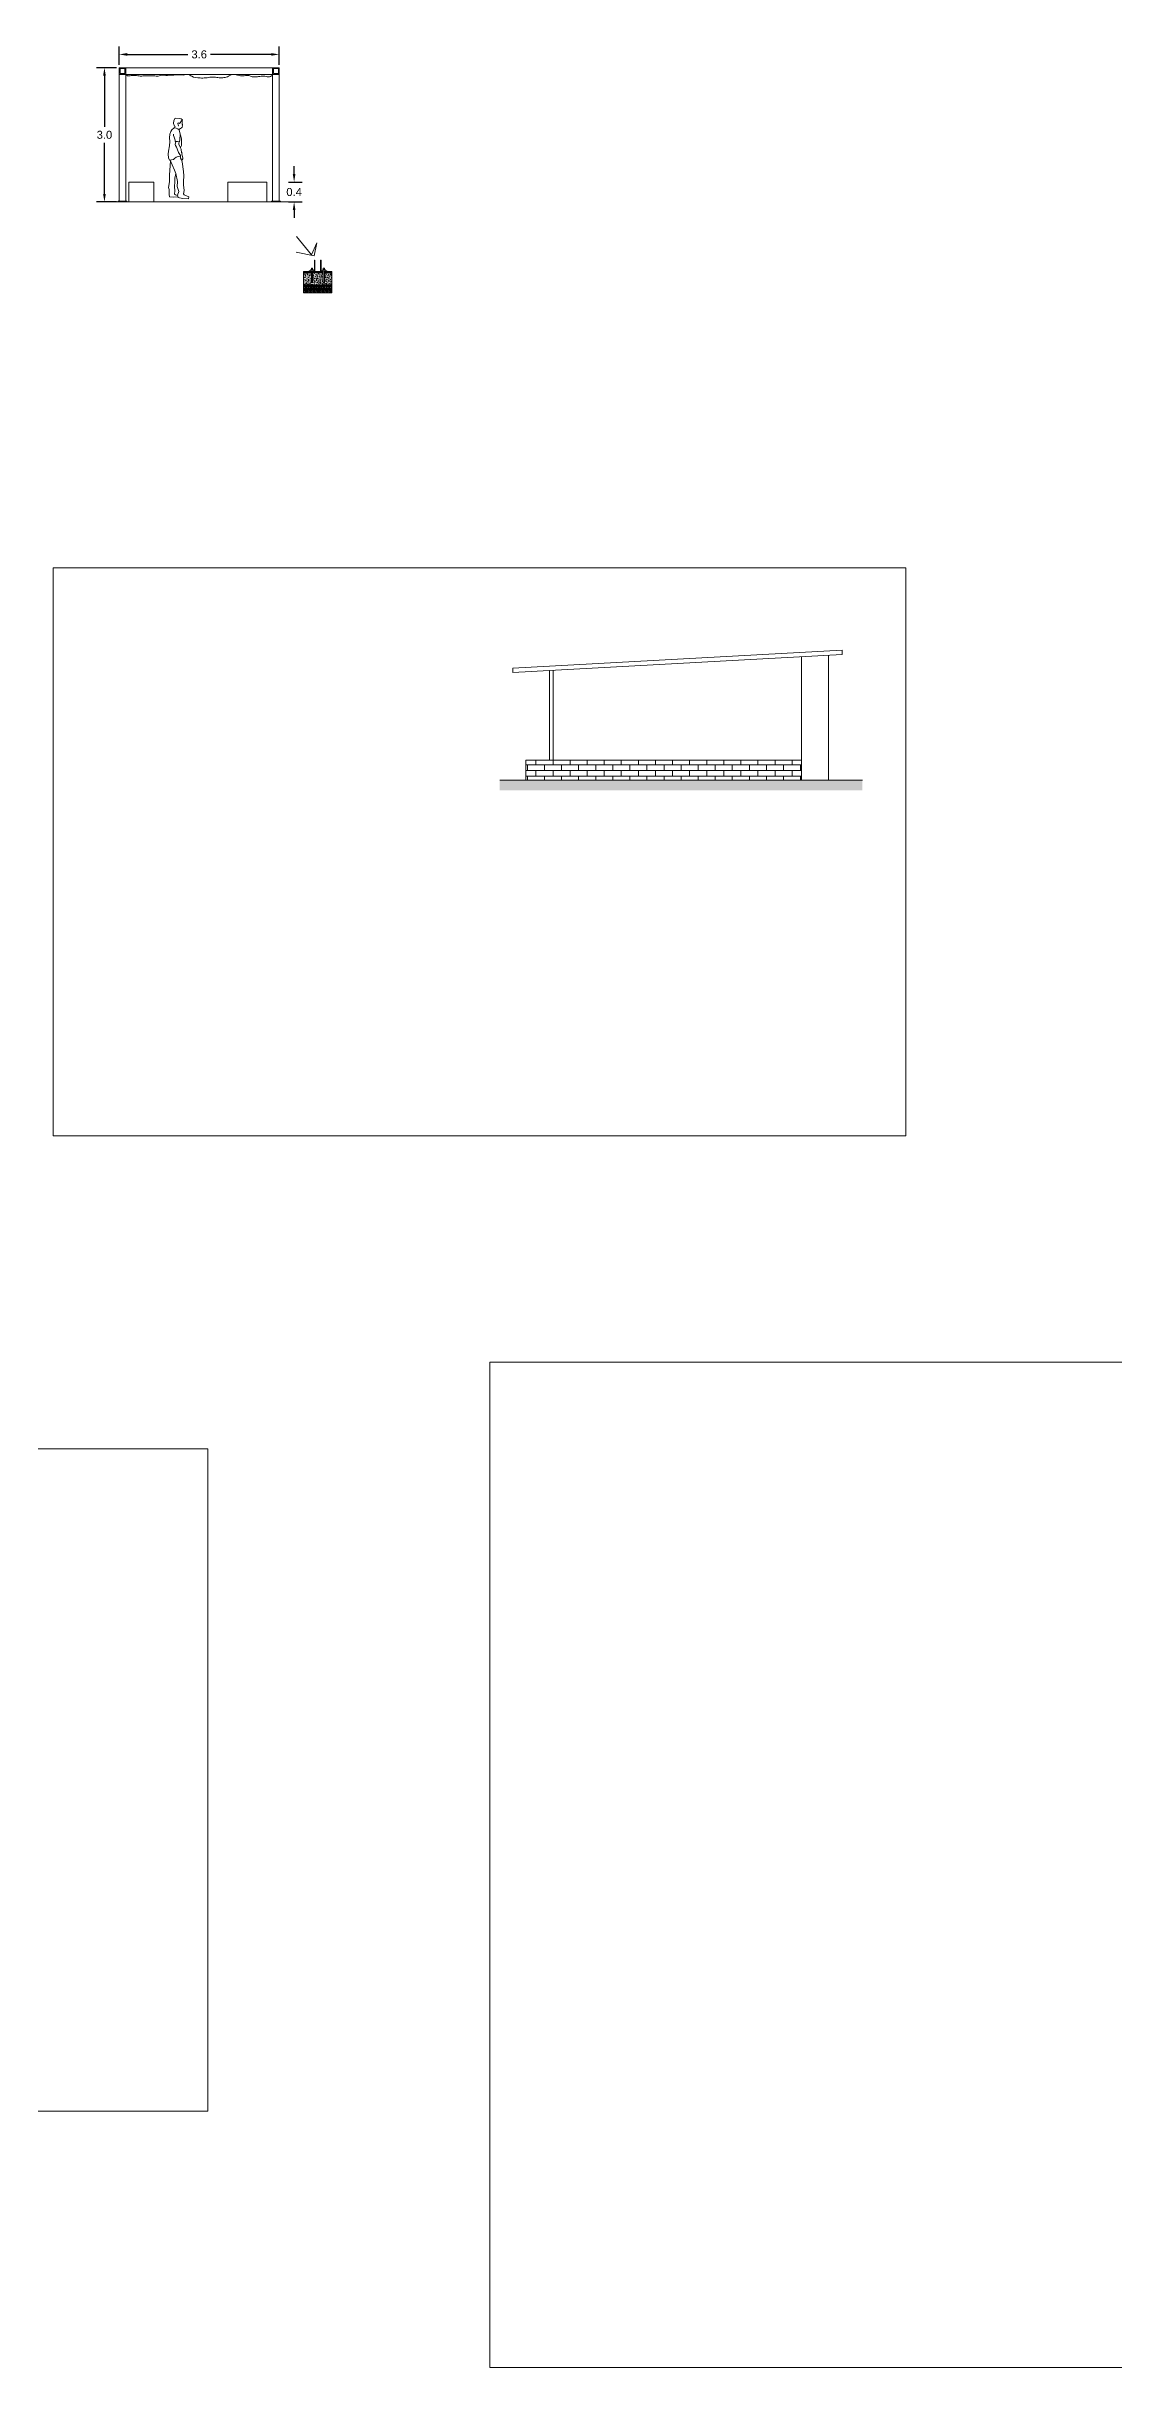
# Model space of a CAD drawing. Header units: metres. Extents: x -438 to -108, y 54494 to 54569.
# Drawn here: x -296.9 to -272.9, y 54499.1 to 54551.4 of the extents above; entities that cross this region are included whole.
import ezdxf

# ---------------------------------------------------------------- set-up
doc = ezdxf.new("R2010")
doc.units = ezdxf.units.M
doc.header["$MEASUREMENT"] = 0
doc.layers.add('hatch', color=252, linetype='Continuous', lineweight=15)
doc.layers.add('text2', color=240, linetype='Continuous', lineweight=9)
doc.styles.get("Standard").update_dxf_attribs({"font": 'arial.ttf'})
doc.dimstyles.new('Copy of Standard', dxfattribs={"dimtxt": 0.18, "dimasz": 0.18, "dimexe": 0.18, "dimexo": 0.0625, "dimgap": 0.09, "dimtad": 0, "dimtih": 1, "dimtoh": 1, "dimdec": 1, "dimzin": 0, "dimdsep": 46, "dimtxsty": 'Standard', "dimcen": 0.09, "dimadec": 0, "dimazin": 0, "dimtfac": 1, "dimtdec": 1, "dimtofl": 0, "dimtmove": 0, "dimatfit": 3, "dimfxl": 1, "dimtolj": 1, "dimtzin": 0, "dimarcsym": 0})
picture_1 = doc.add_image_def('image2.jpeg', size_in_pixel=(1536, 1024))
picture_2 = doc.add_image_def('image3.jpeg', size_in_pixel=(1536, 1024))
picture_3 = doc.add_image_def('image1.jpeg', size_in_pixel=(1536, 1024))

# ---------------------------------------------------------------- blocks, each defined once
blk = doc.blocks.new('*D66')
at = {"layer": 'Defpoints', "color": 0, "transparency": 16777216}
for p in [(-295.26, 54550.883), (-295.591, 54547.863), (-295.26, 54547.863)]:
    blk.add_point(p, dxfattribs=at)
at = {"layer": 'text2', "color": 0, "lineweight": -2, "transparency": 16777216}
for p, q in [((-295.322, 54550.883), (-295.771, 54550.883)), ((-295.591, 54550.703), (-295.591, 54549.555)), ((-295.591, 54548.043), (-295.591, 54549.191)), ((-295.322, 54547.863), (-295.771, 54547.863))]:
    blk.add_line(p, q, dxfattribs=at)
at = {"layer": 'text2', "color": 0, "transparency": 16777216}
for points in [[(-295.621, 54550.703), (-295.561, 54550.703), (-295.591, 54550.883)], [(-295.621, 54548.043), (-295.561, 54548.043), (-295.591, 54547.863)]]:
    blk.add_solid(points, dxfattribs=at)
at = {"layer": 'text2', "color": 0, "transparency": 16777216, "insert": (-295.591, 54549.373), "char_height": 0.18, "attachment_point": 5}
blk.add_mtext('\\A1;3.0', dxfattribs=at)
blk = doc.blocks.new('*D67')
at = {"layer": 'Defpoints', "color": 0, "transparency": 16777216}
for p in [(-295.26, 54550.883), (-291.66, 54551.182), (-291.66, 54550.883)]:
    blk.add_point(p, dxfattribs=at)
at = {"layer": 'text2', "color": 0, "lineweight": -2, "transparency": 16777216}
for p, q in [((-295.26, 54550.946), (-295.26, 54551.362)), ((-295.08, 54551.182), (-293.714, 54551.182)), ((-291.84, 54551.182), (-293.206, 54551.182)), ((-291.66, 54550.946), (-291.66, 54551.362))]:
    blk.add_line(p, q, dxfattribs=at)
at = {"layer": 'text2', "color": 0, "transparency": 16777216}
for points in [[(-295.08, 54551.212), (-295.08, 54551.152), (-295.26, 54551.182)], [(-291.84, 54551.212), (-291.84, 54551.152), (-291.66, 54551.182)]]:
    blk.add_solid(points, dxfattribs=at)
at = {"layer": 'text2', "color": 0, "transparency": 16777216, "insert": (-293.46, 54551.182), "char_height": 0.18, "attachment_point": 5}
blk.add_mtext('\\A1;3.6', dxfattribs=at)
blk = doc.blocks.new('*D68')
at = {"layer": 'Defpoints', "color": 0, "transparency": 16777216}
for p in [(-291.512, 54548.309), (-291.326, 54548.309), (-291.512, 54547.863)]:
    blk.add_point(p, dxfattribs=at)
at = {"layer": 'text2', "color": 0, "lineweight": -2, "transparency": 16777216}
for p, q in [((-291.45, 54548.309), (-291.146, 54548.309)), ((-291.326, 54548.489), (-291.326, 54548.669)), ((-291.45, 54547.863), (-291.146, 54547.863)), ((-291.326, 54547.683), (-291.326, 54547.503))]:
    blk.add_line(p, q, dxfattribs=at)
at = {"layer": 'text2', "color": 0, "transparency": 16777216}
for points in [[(-291.356, 54548.489), (-291.296, 54548.489), (-291.326, 54548.309)], [(-291.356, 54547.683), (-291.296, 54547.683), (-291.326, 54547.863)]]:
    blk.add_solid(points, dxfattribs=at)
at = {"layer": 'text2', "color": 0, "transparency": 16777216, "insert": (-291.326, 54548.086), "char_height": 0.18, "attachment_point": 5}
blk.add_mtext('\\A1;0.4', dxfattribs=at)
blk = doc.blocks.new('A$C57394595')
at = {"linetype": 'ByBlock'}
for p, q in [((0.133, 1.494), (0.125, 1.479)), ((0.125, 1.479), (0.133, 1.471)), ((0.156, 1.591), (0.129, 1.571)), ((0.129, 1.571), (0.144, 1.556)), ((0.133, 1.471), (0.131, 1.452)), ((0.131, 1.452), (0.135, 1.423)), ((0.137, 1.56), (0.133, 1.539)), ((0.133, 1.539), (0.133, 1.51)), ((0.133, 1.51), (0.133, 1.494)), ((0.135, 1.423), (0.145, 1.409)), ((0.144, 1.556), (0.162, 1.537)), ((0.145, 1.409), (0.169, 1.4)), ((0.19, 1.596), (0.156, 1.591)), ((0.162, 1.537), (0.169, 1.514)), ((0.169, 1.514), (0.19, 1.499)), ((0.169, 1.4), (0.201, 1.375)), ((0.272, 1.599), (0.19, 1.596)), ((0.19, 1.499), (0.196, 1.502)), ((0.222, 1.39), (0.194, 1.371)), ((0.196, 1.502), (0.21, 1.511)), ((0.205, 1.452), (0.198, 1.449)), ((0.211, 1.466), (0.205, 1.452)), ((0.21, 1.511), (0.219, 1.503)), ((0.219, 1.503), (0.211, 1.466)), ((0.255, 1.404), (0.222, 1.39)), ((0.292, 1.412), (0.255, 1.404)), ((0.303, 1.557), (0.272, 1.599)), ((0.274, 1.435), (0.287, 1.44)), ((0.286, 1.412), (0.274, 1.435)), ((0.287, 1.44), (0.308, 1.494)), ((0.337, 1.371), (0.292, 1.412)), ((0.308, 1.494), (0.303, 1.557)), ((0.165, 1.265), (0.145, 1.193)), ((0.145, 1.193), (0.145, 1.138)), ((0.145, 1.138), (0.151, 1.057)), ((0.155, 0.985), (0.149, 0.915)), ((0.151, 1.057), (0.165, 1.016)), ((0.174, 1.028), (0.155, 0.985)), ((0.178, 1.308), (0.165, 1.265)), ((0.174, 1.282), (0.18, 1.181)), ((0.202, 1.083), (0.174, 1.028)), ((0.194, 1.371), (0.178, 1.308)), ((0.18, 1.181), (0.19, 1.133)), ((0.19, 1.133), (0.229, 1.141)), ((0.196, 1.131), (0.198, 1.107)), ((0.198, 1.107), (0.202, 1.083)), ((0.21, 0.917), (0.233, 0.992)), ((0.229, 1.141), (0.271, 1.136)), ((0.233, 0.992), (0.247, 1.028)), ((0.247, 1.028), (0.267, 1.059)), ((0.271, 1.076), (0.261, 1.136)), ((0.267, 1.059), (0.271, 1.076)), ((0.271, 1.136), (0.275, 1.162)), ((0.275, 1.162), (0.294, 1.224)), ((0.294, 1.224), (0.306, 1.258)), ((0.306, 1.258), (0.304, 1.284)), ((0.359, 1.337), (0.337, 1.371)), ((0.379, 1.284), (0.359, 1.337)), ((0.385, 1.21), (0.379, 1.284)), ((0.379, 1.141), (0.385, 1.21)), ((0.383, 1.052), (0.379, 1.141)), ((0.408, 0.949), (0.383, 1.052)), ((0.41, 0.884), (0.408, 0.949)), ((0.111, 0.541), (0.099, 0.453)), ((0.132, 0.735), (0.111, 0.541)), ((0.139, 0.886), (0.119, 0.814)), ((0.119, 0.814), (0.123, 0.797)), ((0.123, 0.797), (0.135, 0.776)), ((0.15, 0.775), (0.132, 0.735)), ((0.143, 0.915), (0.133, 0.905)), ((0.133, 0.905), (0.139, 0.896)), ((0.135, 0.776), (0.145, 0.776)), ((0.139, 0.896), (0.139, 0.886)), ((0.149, 0.915), (0.143, 0.915)), ((0.145, 0.776), (0.166, 0.807)), ((0.161, 0.836), (0.216, 0.843)), ((0.165, 0.853), (0.166, 0.862)), ((0.166, 0.833), (0.165, 0.853)), ((0.166, 0.862), (0.21, 0.917)), ((0.166, 0.807), (0.166, 0.833)), ((0.216, 0.843), (0.253, 0.824)), ((0.225, 0.344), (0.257, 0.501)), ((0.253, 0.824), (0.288, 0.8)), ((0.257, 0.501), (0.284, 0.57)), ((0.26, 0.501), (0.278, 0.413)), ((0.284, 0.57), (0.335, 0.676)), ((0.288, 0.8), (0.308, 0.781)), ((0.308, 0.781), (0.385, 0.766)), ((0.335, 0.676), (0.371, 0.768)), ((0.389, 0.475), (0.365, 0.749)), ((0.383, 0.428), (0.389, 0.475)), ((0.385, 0.766), (0.404, 0.812)), ((0.404, 0.812), (0.41, 0.884)), ((0.093, 0.077), (0, 0.04)), ((0, 0.04), (0.006, 0)), ((0.006, 0), (0.129, 0.004)), ((0.108, 0.278), (0.093, 0.165)), ((0.093, 0.165), (0.108, 0.099)), ((0.108, 0.099), (0.093, 0.077)), ((0.099, 0.453), (0.102, 0.413)), ((0.102, 0.413), (0.108, 0.387)), ((0.108, 0.387), (0.108, 0.278)), ((0.129, 0.004), (0.216, 0.026)), ((0.204, 0.143), (0.231, 0.241)), ((0.225, 0.069), (0.204, 0.143)), ((0.216, 0.026), (0.225, 0.069)), ((0.222, 0.036), (0.302, 0.029)), ((0.231, 0.241), (0.225, 0.344)), ((0.264, 0.077), (0.225, 0.066)), ((0.287, 0.091), (0.264, 0.077)), ((0.278, 0.413), (0.278, 0.34)), ((0.278, 0.34), (0.284, 0.241)), ((0.284, 0.241), (0.281, 0.161)), ((0.281, 0.161), (0.287, 0.091)), ((0.302, 0.029), (0.386, 0.036)), ((0.389, 0.34), (0.383, 0.428)), ((0.386, 0.036), (0.392, 0.084)), ((0.404, 0.227), (0.389, 0.34)), ((0.392, 0.084), (0.395, 0.139)), ((0.395, 0.183), (0.404, 0.227)), ((0.395, 0.139), (0.395, 0.183))]:
    blk.add_line(p, q, dxfattribs=at)

msp = doc.modelspace()

# ---------------------------------------------------------------- hatches: boundary and pattern name
at = {"layer": 'text2'}
h = msp.add_hatch(dxfattribs=at)
h.set_pattern_fill('ANSI32', color=256, scale=0.072103)
h.set_pattern_definition([(45, (-73.603776, 12702.771132), (-0.019119190234, 0.019119190234), []), (45, (-73.59103, 12702.771132), (-0.019119190234, 0.019119190234), [])])
h.paths.add_polyline_path([(-290.93735, 54546.27093), (-290.93735, 54546.2963), (-291.11204, 54546.2963), (-291.11204, 54546.27093)])
h.paths.add_polyline_path([(-290.91043, 54546.2963), (-290.91043, 54546.27093), (-290.66916, 54546.27093), (-290.66916, 54546.2963)])
h.paths.add_polyline_path([(-290.47753, 54546.27093), (-290.47753, 54546.2963), (-290.64224, 54546.2963), (-290.64224, 54546.27093)])
h = msp.add_hatch(dxfattribs=at)
h.set_pattern_fill('AR-CONC', color=256, scale=0.00629)
h.set_pattern_definition([(50, (-73.603776, 12702.77113), (0.04511447894, -0.00394700548), [0.00471737593, -0.05189113522]), (355, (-73.603776, 12702.77113), (-0.00872722935, 0.047311640876), [0.003773900743, -0.041512908177]), (100.45144446, (-73.600017, 12702.770803), (0.036387249445, 0.043364634907), [0.004009152633, -0.04410067896]), (46.1842, (-73.603776, 12702.78371), (0.06712771419, -0.01041088895), [0.00707606389, -0.07783670283]), (96.63563549, (-73.59818, 12702.782844), (0.05878869019, 0.06127044853), [0.00601373235, -0.06615105568]), (351.18416399, (-73.603776, 12702.78371), (0.05878869015, 0.0612704485), [0.00566085112, -0.06226936233]), (21, (-73.597486, 12702.780566), (0.03754446613, -0.02532406218), [0.00471737593, -0.05189113522]), (326, (-73.597486, 12702.780566), (0.015304131867, 0.045610738234), [0.003773900743, -0.041512908177]), (71.45144474, (-73.594358, 12702.778456), (0.052848597536, 0.020286675956), [0.004009152507, -0.04410067896]), (37.5, (-73.603776, 12702.771132), (0.0007648347837, 0.0209384727073), [0, -0.041009721411, 0, -0.042141891634, 0, -0.041670154041]), (7.5, (-73.603776, 12702.771132), (0.016546638715, 0.024807844211), [0, -0.024027168066, 0, -0.040066246226, 0, -0.015881832295]), (327.5, (-73.617802, 12702.771132), (0.033576548145, -0.00141866412), [0, -0.01572458643, 0, -0.049060709664, 0, -0.065099787823]), (317.5, (-73.624092, 12702.771132), (0.0366814453, 0.006296437787), [0, -0.02044196236, 0, -0.032581343084, 0, -0.046230284106])])
h.paths.add_polyline_path([(-291.11204, 54545.99595), (-290.47753, 54545.99595), (-290.47753, 54546.27093), (-290.64224, 54546.27093), (-290.64224, 54546.05412), (-290.66916, 54546.05412), (-290.66916, 54546.27093), (-290.91043, 54546.27093), (-290.91043, 54546.05412), (-290.93735, 54546.05412), (-290.93735, 54546.27093), (-291.11204, 54546.27093)])
h = msp.add_hatch(dxfattribs=at)
h.set_pattern_fill('ANSI33', color=256, scale=0.017642)
h.set_pattern_definition([(45, (-73.603776, 12702.7711317), (-0.0031187331588, 0.0031187331588), []), (45, (-73.6006574, 12702.7711317), (-0.0031187331588, 0.0031187331588), [0.0022052773653, -0.00110263868264])])
h.paths.add_polyline_path([(-290.93735, 54546.31002), (-290.98503, 54546.31002), (-290.98503, 54546.2963), (-290.93735, 54546.2963)])
h.paths.add_polyline_path([(-290.85828, 54546.55444), (-290.86979, 54546.55444), (-290.86979, 54546.31002), (-290.91043, 54546.31002), (-290.91043, 54546.2963), (-290.85828, 54546.2963)])
h.paths.add_polyline_path([(-290.66916, 54546.2963), (-290.66916, 54546.31002), (-290.71979, 54546.31002), (-290.71979, 54546.55444), (-290.73129, 54546.55444), (-290.73129, 54546.2963)])
h.paths.add_polyline_path([(-290.64224, 54546.31002), (-290.64224, 54546.2963), (-290.59305, 54546.2963), (-290.59305, 54546.31002)])
h = msp.add_hatch(dxfattribs=at)
h.set_pattern_fill('GRAVEL', color=256, scale=0.058296)
h.set_pattern_definition([(228.012787504, (-73.561803, 12702.8294277), (-0.4663682219458, -0.52466424968902), [0.00784291439, -0.77644992631]), (184.969740728, (-73.5670496, 12702.823598), (0.6995523329187, 0.05829602774323), [0.01345868733, -1.33240962398]), (132.510447078, (-73.5804577, 12702.8224322), (0.58296027743225, -0.64125630517546), [0.009489893764, -0.93950068333]), (267.273689006, (-73.603193, 12702.8078582), (0.05829602774323, 1.1659205548645), [0.01225604028, -1.21334775703]), (292.833654178, (-73.603776, 12702.795616), (-0.29148013871612, 0.6995523329187), [0.0120180176, -1.1897853821]), (357.273689006, (-73.5991124, 12702.7845398), (-1.1659205548645, 0.05829602774323), [0.01225604028, -1.21334775703]), (37.6942404667, (-73.5868702, 12702.7839568), (-0.75784836066192, -0.58296027743225), [0.0162079863, -1.604589334636]), (72.255328375, (-73.5740451, 12702.7938671), (0.40807219420257, 1.28251261035094), [0.01530200773, -1.51489931892]), (121.429565615, (-73.5693814, 12702.8084412), (-0.4663682219458, 0.75784836066192), [0.01229754705, -1.2174585054]), (175.236358309, (-73.575794, 12702.8189344), (0.64125630517547, -0.0582960277432), [0.01403954895, -0.687937582684]), (222.397437798, (-73.589785, 12702.8201004), (-0.699552332918694, -0.64125630517547), [0.01815618125, -1.7974632847]), (138.814074834, (-73.54548, 12702.807275), (-0.4080721942026, 0.34977616645935), [0.006196926045, -0.61349834917]), (171.46923439, (-73.5501437, 12702.811356), (0.75784836066192, -0.11659205548645), [0.01178961376, -1.16717458498]), (225, (-73.561803, 12702.813105), (-6e-18, -0.058296027743), [0.00824428254, -0.07419875053]), (203.198590514, (-73.565884, 12702.8201), (0.2914801387161, 0.1165920554864), [0.00443970888, -0.439529611385]), (291.801409486, (-73.569964, 12702.818351), (-0.0582960277432, 0.1748880832297), [0.00627865708, -0.30765505992]), (30.963756532, (-73.567633, 12702.812522), (0.1748880832297, 0.1165920554864), [0.01019766584, -0.329723667594]), (161.565051177, (-73.558888, 12702.817769), (0.1165920554865, -0.058296027743), [0.007373922845, -0.17697430336]), (16.389540334, (-73.603776, 12702.8183515), (0.58296027743225, 0.17488808322968), [0.01033005612, -1.022678187365]), (70.346175942, (-73.5938658, 12702.8212663), (-0.23318411097297, -0.64125630517567), [0.00866634578, -0.85796641035]), (293.198590514, (-73.558888, 12702.829428), (-0.1165920554864, 0.2914801387161), [0.008879359466, -0.4350899608]), (343.610459666, (-73.5553904, 12702.8212663), (-0.58296027743225, 0.17488808322968), [0.01033005612, -1.022678187365]), (339.44395478, (-73.603776, 12702.782208), (-0.2914801387161, 0.1165920554865), [0.00996162522, -0.488119854154]), (294.775140569, (-73.5944487, 12702.77871), (-0.29148013871612, 0.64125630517547), [0.00834670866, -0.82632538527]), (66.801409486, (-73.558305, 12702.771132), (0.1165920554864, 0.2914801387161), [0.008879359466, -0.4350899608]), (17.354024636, (-73.5548074, 12702.779293), (-0.75784836066192, -0.2331841109729), [0.00977222143, -0.96744727543]), (69.44395478, (-73.58687, 12702.771132), (-0.1165920554864, -0.2914801387161), [0.00498081261, -0.493100666765]), (101.309932474, (-73.561803, 12702.771132), (-0.0582960277432, 0.233184110973), [0.002972514455, -0.29428006857]), (165.963756532, (-73.562386, 12702.774046), (0.1748880832297, -0.058296027743), [0.0120180176, -0.22834266234]), (186.009005957, (-73.574045, 12702.7769613), (0.58296027743225, 0.05829602774322), [0.0111374561, -1.10260659012]), (303.690067526, (-73.567633, 12702.807275), (-0.058296027743, 0.1165920554864), [0.00840756971, -0.20178174747]), (353.157226587, (-73.5629689, 12702.8002797), (0.99103247163482, -0.11659205548645), [0.01467859001, -1.4531778823]), (60.945395901, (-73.548395, 12702.798531), (-0.2331841109729, -0.4080721942026), [0.00600192583, -0.5941924145]), (90, (-73.54548, 12702.80378), (-0.05829602774, 0.05829602774), [0.003497761665, -0.05479826608]), (120.256437164, (-73.575211, 12702.77871), (0.2331841109729, -0.40807219420257), [0.00809871736, -0.80177558287]), (48.012787504, (-73.5792918, 12702.7857057), (0.4663682219458, 0.524664249689), [0.01568582878, -0.76860701192]), (0, (-73.5688, 12702.797365), (0.05829602774, 0.05829602774), [0.01515696721, -0.04313906053]), (325.304846469, (-73.5536415, 12702.797365), (0.58296027743226, -0.40807219420256), [0.00921741813, -0.912523712914]), (254.0546041, (-73.546063, 12702.792118), (-0.0582960277432, -0.2331841109729), [0.00848801823, -0.41591346985]), (207.645975364, (-73.5483949, 12702.7839568), (-1.10762452712127, -0.58296027743225), [0.01381994782, -1.36817711805]), (175.42607874, (-73.560637, 12702.7775443), (-0.75784836066192, 0.05829602774322), [0.01462058546, -1.44743635223])])
h.paths.add_polyline_path([(-291.11204, 54545.99595), (-291.11204, 54545.87792), (-290.47753, 54545.87792), (-290.47753, 54545.99595)])
h = msp.add_hatch(dxfattribs=at)
h.set_pattern_fill('ANSI31', color=256, scale=0.230116)
h.set_pattern_definition([(45, (-73.603776, 12702.771132), (-0.02033956408, 0.02033956408), [])])
h.paths.add_polyline_path([(-291.11204, 54545.87792), (-291.11204, 54545.81524), (-290.47753, 54545.81524), (-290.47753, 54545.87792)])
h = msp.add_hatch(dxfattribs=at)
h.set_pattern_fill('AR-BRSTD', color=256, scale=0.048)
h.paths.add_polyline_path([(-279.91289, 54535.30514), (-286.11606, 54535.30514), (-286.11606, 54534.85514), (-279.91289, 54534.85514)])
h = msp.add_hatch(dxfattribs=at)
h.set_pattern_fill('AR-CONC', color=256, scale=0.023)
h.set_pattern_definition([(50, (0, 0), (0.164969842, -0.01443299105), [0.01725, -0.18975]), (355, (0, 0), (-0.03191280673, 0.17300419075), [0.0138, -0.1518]), (100.45144446, (0.01375, -0.0012), (0.13305703475, 0.1585711979), [0.01466024416, -0.16126268576]), (46.1842, (0, 0.046), (0.24546550605, -0.0380694346), [0.025875, -0.284625]), (96.6356355, (0.02046, 0.04283), (0.2149722475, 0.2240472782), [0.0219903787, -0.2418941648]), (351.184164, (0, 0.046), (0.2149722474, 0.2240472781), [0.0207, -0.2277000002]), (21, (0.023, 0.0345), (0.137288622, -0.09260234485), [0.01725, -0.18975]), (326, (0.023, 0.0345), (0.05596252634, 0.16678451036), [0.0138, -0.1518]), (71.45144474, (0.03444, 0.02678), (0.19325114665, 0.07418216515), [0.0146602437, -0.16126268576]), (37.5, (0, 0), (0.00279676672, 0.07656558638), [0, -0.14996, 0, -0.1541, 0, -0.152375]), (7.5, (0, 0), (0.06050599361, 0.09071469373), [0, -0.08786, 0, -0.14651, 0, -0.058075]), (327.5, (-0.05129, 0), (0.12277916032, -0.0051876205), [0, -0.0575, 0, -0.1794, 0, -0.23805]), (317.5, (-0.07429, 0), (0.13413281895, 0.02302414594), [0, -0.07475, 0, -0.11914, 0, -0.16905])])
h.paths.add_polyline_path([(-278.54537, 54534.85514), (-286.70361, 54534.85514), (-286.70361, 54534.6255), (-278.54537, 54534.6255)])

# ---------------------------------------------------------------- linework, layer by layer
for points in [[(-295.25996, 54547.88307), (-295.25996, 54550.88307), (-291.65996, 54550.88307), (-291.65996, 54547.88307)], [(-295.10996, 54547.88307), (-295.10996, 54550.73307), (-291.80996, 54550.73307), (-291.80996, 54547.88307)], [(-295.59089, 54547.86307), (-291.3255, 54547.86307)], [(-291.26867, 54547.08628), (-290.93845, 54546.67384), (-290.81829, 54546.94532), (-290.87576, 54546.65296), (-291.28077, 54546.73257)], [(-291.11204, 54546.2963), (-290.93735, 54546.2963)], [(-291.11204, 54546.2963), (-291.11204, 54545.81524)], [(-291.11204, 54546.27093), (-290.93735, 54546.27093)], [(-290.86979, 54546.55444), (-290.86979, 54546.31002), (-290.98503, 54546.31002), (-290.98503, 54546.2963)], [(-290.93735, 54546.2963), (-290.98503, 54546.2963)], [(-290.95528, 54546.31002), (-290.95528, 54546.31543), (-290.89207, 54546.31543), (-290.89207, 54546.31002)], [(-290.95103, 54546.31543), (-290.95103, 54546.34391), (-290.89631, 54546.34391), (-290.89631, 54546.31543)], [(-290.93735, 54546.05412), (-290.93735, 54546.31002)], [(-290.91021, 54546.34391), (-290.91021, 54546.3696), (-290.92367, 54546.3696), (-290.93717, 54546.3696), (-290.93717, 54546.34391)], [(-290.86979, 54546.55444), (-290.85828, 54546.55444), (-290.85828, 54546.55444), (-290.85828, 54546.2963), (-290.91043, 54546.2963)], [(-290.91043, 54546.05412), (-290.91043, 54546.31002)], [(-290.91043, 54546.2963), (-290.66916, 54546.2963)], [(-290.91043, 54546.27093), (-290.66916, 54546.27093)], [(-290.64224, 54546.2963), (-290.59305, 54546.2963), (-290.59305, 54546.31002), (-290.71979, 54546.31002), (-290.71979, 54546.55444), (-290.73129, 54546.55444), (-290.73129, 54546.2963), (-290.66916, 54546.2963)], [(-290.68709, 54546.31002), (-290.68709, 54546.31543), (-290.62388, 54546.31543), (-290.62388, 54546.31002)], [(-290.68285, 54546.31543), (-290.68285, 54546.34391), (-290.62813, 54546.34391), (-290.62813, 54546.31543)], [(-290.66916, 54546.05412), (-290.66916, 54546.31002)], [(-290.64203, 54546.34391), (-290.64203, 54546.3696), (-290.65549, 54546.3696), (-290.66899, 54546.3696), (-290.66899, 54546.34391)], [(-290.64224, 54546.05412), (-290.64224, 54546.31002)], [(-290.64224, 54546.2963), (-290.47753, 54546.2963)], [(-290.64224, 54546.27093), (-290.47753, 54546.27093)], [(-290.47753, 54546.2963), (-290.47753, 54545.81524)], [(-291.11204, 54545.99595), (-290.47753, 54545.99595)], [(-291.11204, 54545.87792), (-290.47753, 54545.87792)], [(-291.11204, 54545.81524), (-290.47753, 54545.81524)], [(-290.93735, 54546.05412), (-290.91043, 54546.05412)], [(-290.66916, 54546.05412), (-290.64224, 54546.05412)], [(-286.40921, 54537.37308), (-279.00496, 54537.77892), (-279.00496, 54537.67892)], [(-286.40921, 54537.27308), (-279.00496, 54537.67892)], [(-286.40921, 54537.37308), (-286.40921, 54537.27308)], [(-285.58394, 54537.31831), (-285.58394, 54535.30514)], [(-285.50394, 54537.3227), (-285.50394, 54535.30514)], [(-279.91289, 54534.85514), (-279.31289, 54534.85514), (-279.31289, 54537.66204)], [(-279.91289, 54535.30514), (-279.91289, 54537.62915)], [(-286.70361, 54534.85514), (-278.54537, 54534.85514)]]:
    msp.add_lwpolyline(points, dxfattribs=at)
for points in [[(-295.25996, 54550.88307), (-295.10996, 54550.88307), (-295.10996, 54550.73307), (-295.25996, 54550.73307)], [(-295.23996, 54550.86307), (-295.12996, 54550.86307), (-295.12996, 54550.75307), (-295.23996, 54550.75307)], [(-291.80996, 54550.88307), (-291.65996, 54550.88307), (-291.65996, 54550.73307), (-291.80996, 54550.73307)], [(-291.78996, 54550.86307), (-291.67996, 54550.86307), (-291.67996, 54550.75307), (-291.78996, 54550.75307)], [(-295.04409, 54548.30879), (-294.47694, 54548.30879), (-294.47694, 54547.86307), (-295.04409, 54547.86307)], [(-292.81447, 54548.30879), (-291.94136, 54548.30879), (-291.94136, 54547.86307), (-292.81447, 54547.86307)], [(-295.28496, 54547.88307), (-295.08496, 54547.88307), (-295.08496, 54547.86307), (-295.28496, 54547.86307)], [(-291.83496, 54547.88307), (-291.63496, 54547.88307), (-291.63496, 54547.86307), (-291.83496, 54547.86307)], [(-286.11606, 54534.85514), (-286.11606, 54535.30514), (-279.91289, 54535.30514), (-279.91289, 54534.85514)]]:
    msp.add_lwpolyline(points, close=True, dxfattribs=at)
for points, knots in [([(-295.10996, 54550.72724), (-295.09669, 54550.71843), (-295.06227, 54550.69012), (-295.00675, 54550.70438), (-294.95922, 54550.70955), (-294.91933, 54550.70764), (-294.86855, 54550.7122), (-294.80395, 54550.69149), (-294.72908, 54550.69696), (-294.66114, 54550.70244), (-294.60161, 54550.69542), (-294.54589, 54550.69993), (-294.48663, 54550.70667), (-294.44013, 54550.69546), (-294.38129, 54550.68681), (-294.30947, 54550.72682), (-294.23084, 54550.71061), (-294.15049, 54550.7116), (-294.07873, 54550.71727), (-293.97167, 54550.72072), (-293.87994, 54550.72237), (-293.80116, 54550.71661), (-293.77195, 54550.72902), (-293.76303, 54550.73307)], [0.26439571, 0.26439571, 0.26439571, 0.26439571, 0.31116221, 0.3906483, 0.41915945, 0.45604019, 0.50994288, 0.57058923, 0.65569879, 0.73234974, 0.77499884, 0.83464298, 0.89995513, 0.95172437, 0.97741411, 1.07650205, 1.17867272, 1.20987959, 1.31783397, 1.39448508, 1.53066031, 1.59597246, 1.62501044, 1.62501044, 1.62501044, 1.62501044]), ([(-293.70895, 54550.73307), (-293.68169, 54550.72274), (-293.60248, 54550.66689), (-293.46404, 54550.64948), (-293.31493, 54550.65068), (-293.20934, 54550.67314), (-293.10602, 54550.67357), (-293.01371, 54550.65344), (-292.90406, 54550.65627), (-292.81138, 54550.68185), (-292.74893, 54550.7217), (-292.71396, 54550.7307), (-292.70104, 54550.73307)], [1.90245291, 1.90245291, 1.90245291, 1.90245291, 1.99194639, 2.18334781, 2.30820732, 2.4398124, 2.50506317, 2.61660988, 2.72161651, 2.83111926, 2.90089009, 2.94031286, 2.94031286, 2.94031286, 2.94031286]), ([(-292.65898, 54550.73307), (-292.61683, 54550.72326), (-292.53894, 54550.69452), (-292.432, 54550.70449), (-292.34, 54550.71346), (-292.2574, 54550.66761), (-292.15061, 54550.6808), (-292.05826, 54550.69072), (-291.96623, 54550.69557), (-291.89438, 54550.66125), (-291.8401, 54550.69446), (-291.81739, 54550.70369), (-291.80996, 54550.70644)], [3.193628411, 3.193628411, 3.193628411, 3.193628411, 3.323342202, 3.436856851, 3.513455523, 3.594191762, 3.707671175, 3.824539076, 3.875604743, 3.984338032, 4.033878301, 4.057679633, 4.057679633, 4.057679633, 4.057679633])]:
    msp.add_open_spline(points, degree=3, knots=knots, dxfattribs=at)

# ---------------------------------------------------------------- block references
at = {"layer": 'hatch', "xscale": -1.132138915945828, "yscale": 1.132138915945828, "zscale": 1.132138915945828}
msp.add_blockref('A$C57394595', (-293.69109, 54547.93383), dxfattribs=at)

# ---------------------------------------------------------------- dimensions: what is measured, and where the dimension line sits
at = {"layer": 'text2'}
for base, p1, p2, picture, middle in [((-295.59089, 54547.86307), (-295.25996, 54550.88307), (-295.25996, 54547.86307), '*D66', (-295.59089, 54549.37307)), ((-291.3255, 54548.30879), (-291.51218, 54547.86307), (-291.51218, 54548.30879), '*D68', (-291.3255, 54548.08593))]:
    dim = msp.add_linear_dim(base=base, p1=p1, p2=p2, angle=90, dimstyle='Copy of Standard', dxfattribs=at)
    dim.commit()
    dim.dimension.update_dxf_attribs({"geometry": picture, "text_midpoint": middle})
dim = msp.add_linear_dim(base=(-291.65996, 54551.18198), p1=(-295.25996, 54550.88307), p2=(-291.65996, 54550.88307), dimstyle='Copy of Standard', dxfattribs=at)
dim.commit()
dim.dimension.update_dxf_attribs({"geometry": '*D67', "text_midpoint": (-293.45996, 54551.18198)})

# ---------------------------------------------------------------- pictures from other files: only their frames are drawn
image = msp.add_image(picture_1, insert=(-296.74107, 54526.85309), size_in_units=(19.17102, 12.78068), dxfattribs=dict(at, fade=58))
image.dxf.flags = 7
image = msp.add_image(picture_3, insert=(-286.92407, 54499.13772), size_in_units=(33.9317, 22.62113), rotation=0, dxfattribs=dict(at, fade=74))
image.dxf.flags = 7
image = msp.add_image(picture_2, insert=(-315.62165, 54504.90928), size_in_units=(22.35385, 14.90257), dxfattribs=dict(at, fade=67))
image.dxf.flags = 7

doc.saveas('drawing.dxf')
